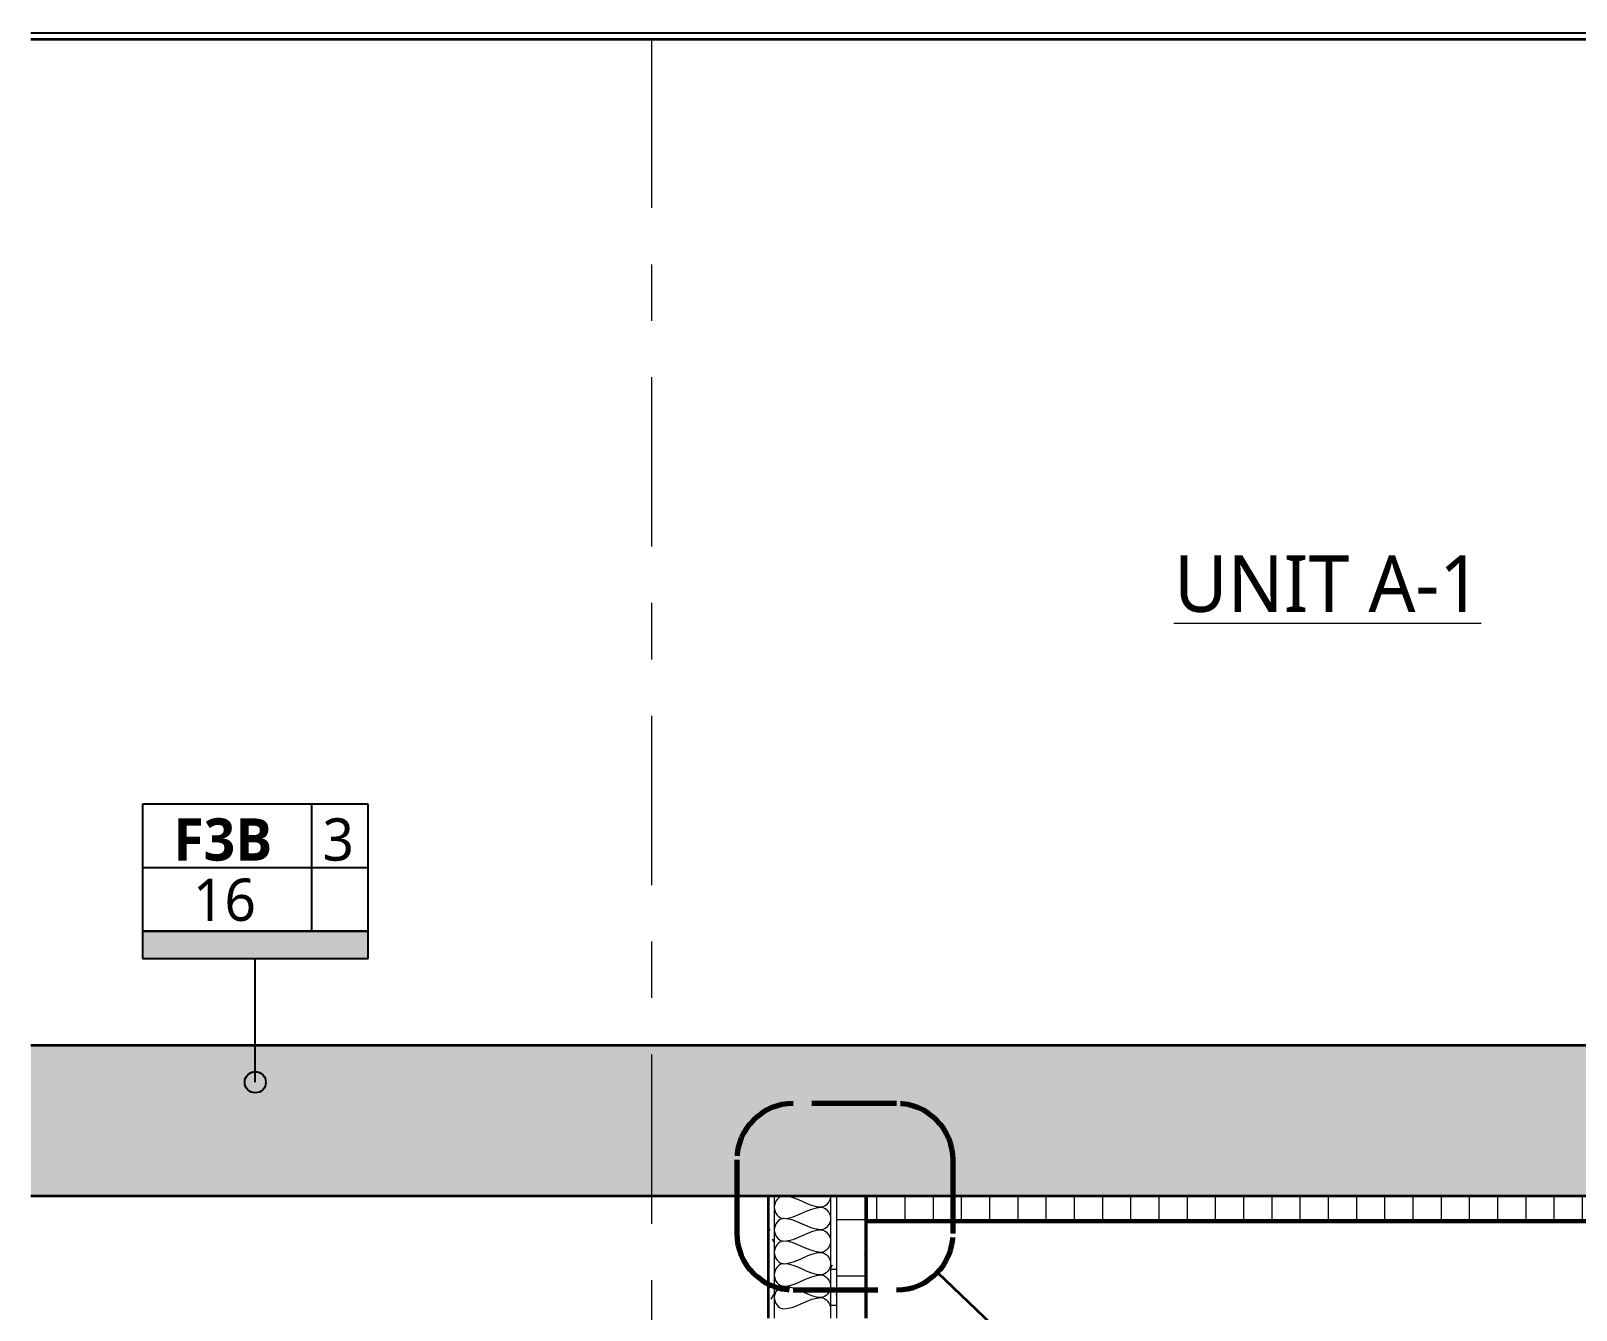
# Model space of a CAD drawing. Header units: inches. Extents: x 6 to 8416, y -388 to 6104.
# Drawn here: x 2720.9 to 2885.2, y 5320.9 to 5456.9 of the extents above; entities that cross this region are included whole.
import ezdxf

# ---------------------------------------------------------------- set-up
doc = ezdxf.new("R2010")
doc.units = ezdxf.units.IN
doc.header["$MEASUREMENT"] = 0
doc.linetypes.add('Center 3_8_', pattern=[36, 18, -6, 6, -6])
doc.linetypes.add('Dash Dot 3_16_', pattern=[15, 9, -3, 0, -3])
for name, color, linetype, lineweight in [('A-ANNO-SYMB', 150, 'Continuous', 13), ('A-CLNG', 13, 'Continuous', 25), ('A-CLNG-PATT', 13, 'Continuous', 35), ('A-DETL', 90, 'Continuous', 13), ('A-DETL-GENF', 92, 'Continuous', 13), ('A-FLOR', 192, 'Continuous', 18), ('A-FLOR-IDEN', 11, 'Continuous', 25), ('A-FLOR-MCUT', 51, 'Continuous', 25), ('A-ROOM-IDEN', 2, 'Continuous', 35), ('A-WALL', 113, 'Continuous', 25), ('A-WALL-PATT', 111, 'Continuous', 35), ('S-GRID', 1, 'Continuous', 13)]:
    doc.layers.add(name, color=color, linetype=linetype, lineweight=lineweight)
doc.styles.add('Open Sans_2', font='OpenSans-Regular.ttf', dxfattribs={"height": 6})
doc.styles.add('Open Sans_3', font='OpenSans-Regular.ttf', dxfattribs={"height": 4.5})
doc.styles.add('Open Sans_B', font='OpenSans-Bold.ttf', dxfattribs={"height": 4.5})
pattern_1 = [(0, (2876.843, 3038.5), (7.68, 1.92), [0.6336, -5.126, 0.6336, -5.126, -30.72]), (0, (2876.843, 3038.5), (7.68, 1.92), [-11.52, 0.6336, -10.886, 0.6336, -5.126, -13.44]), (0, (2876.843, 3038.5), (7.68, 1.92), [-28.8, 0.6336, -3.206, 0.6336, -8.966]), (120, (2879.723, 3039.46), (-5.5027688, 5.6910751), [0.6336, -5.126, 0.6336, -5.126, -30.72]), (120, (2879.723, 3039.46), (-5.5027688, 5.6910751), [-11.52, 0.6336, -10.886, 0.6336, -5.126, -13.44]), (120, (2879.723, 3039.46), (-5.5027688, 5.6910751), [-28.8, 0.6336, -3.206, 0.6336, -8.966]), (240, (2880.683, 3043.3), (-2.1772312, -7.6110751), [0.6336, -5.126, 0.6336, -5.126, -30.72]), (240, (2880.683, 3043.3), (-2.1772312, -7.6110751), [-11.52, 0.6336, -10.886, 0.6336, -5.126, -13.44]), (240, (2880.683, 3043.3), (-2.1772312, -7.6110751), [-28.8, 0.6336, -3.206, 0.6336, -8.966])]

# ---------------------------------------------------------------- blocks, each defined once
blk = doc.blocks.new('ASM TAG - Floor-AM - Assembly-1637575-WALL SECTION - GARAGE')
at = {"layer": 'A-FLOR-IDEN', "lineweight": 13}
blk.add_hatch(color=256, dxfattribs=at).paths.add_polyline_path([(-222.22, 5871.83), (-222.22, 5868.92), (-246.22, 5868.92), (-246.22, 5871.83)])
at = {"layer": 'A-FLOR-IDEN'}
for p, q in [((-228.22, 5885.33), (-246.22, 5885.33)), ((-246.22, 5885.33), (-246.22, 5878.58)), ((-246.22, 5885.33), (-246.22, 5871.83)), ((-222.22, 5885.33), (-246.22, 5885.33)), ((-222.22, 5885.33), (-228.22, 5885.33)), ((-228.22, 5871.83), (-228.22, 5885.33)), ((-222.22, 5878.58), (-222.22, 5885.33)), ((-222.22, 5871.83), (-222.22, 5885.33)), ((-246.22, 5878.58), (-246.22, 5871.83)), ((-246.22, 5878.58), (-222.22, 5878.58)), ((-222.22, 5871.83), (-222.22, 5878.58)), ((-222.22, 5871.83), (-246.22, 5871.83)), ((-246.22, 5871.83), (-246.22, 5868.92)), ((-246.22, 5871.83), (-228.22, 5871.83)), ((-246.22, 5871.83), (-222.22, 5871.83)), ((-228.22, 5871.83), (-222.22, 5871.83)), ((-222.22, 5868.92), (-222.22, 5871.83)), ((-246.22, 5868.92), (-222.22, 5868.92))]:
    blk.add_line(p, q, dxfattribs=at)
at = {"layer": 'A-FLOR-IDEN', "lineweight": 13}
for p, q in [((-228.22, 5878.58), (-228.22, 5885.33)), ((-228.22, 5885.33), (-228.22, 5878.58)), ((-246.22, 5878.58), (-228.22, 5878.58)), ((-228.22, 5878.58), (-246.22, 5878.58)), ((-228.22, 5871.83), (-228.22, 5878.58)), ((-228.22, 5878.58), (-222.22, 5878.58)), ((-222.22, 5878.58), (-228.22, 5878.58)), ((-228.22, 5878.58), (-228.22, 5871.83))]:
    blk.add_line(p, q, dxfattribs=at)

msp = doc.modelspace()

# ---------------------------------------------------------------- hatches: boundary and pattern name
at = {"layer": 'A-CLNG-PATT', "lineweight": 13}
h = msp.add_hatch(dxfattribs=at)
h.set_pattern_fill('FP_40', color=256, style=0, pattern_type=2)
h.set_pattern_definition([(0, (2876.843, 3038.5), (0, 3), []), (90, (2876.843, 3038.5), (-3, 2e-16), [])])
h.paths.add_polyline_path([(2809.72671903, 5330.4375), (3007.85171903, 5330.4375), (3007.85171903, 5332.9375), (2809.72671903, 5332.9375)])
h = msp.add_hatch(dxfattribs=at)
h.set_pattern_fill('FP_39', color=256, style=0, pattern_type=2)
h.set_pattern_definition(pattern_1)
h.paths.add_polyline_path([(2809.72671903, 5330.25), (3007.85171903, 5330.25), (3007.85171903, 5330.4375), (2809.72671903, 5330.4375)])
at = {"layer": 'A-DETL-GENF'}
h = msp.add_hatch(dxfattribs=at)
h.set_pattern_fill('FP_35', color=135, style=0, pattern_type=2)
h.set_pattern_definition([(50, (2876.843, 3038.5), (6.885997, -0.602097), [0.72, -7.92]), (355, (2876.843, 3038.5), (-1.331756, 7.220547), [0.576, -6.336]), (100.451, (2877.417, 3038.45), (5.553629, 6.618191), [0.61191, -6.731]), (46.184, (2876.843, 3040.42), (10.245642, -1.588925), [1.08, -11.88]), (96.636, (2877.697, 3040.288), (8.97244, 9.35152), [0.91786, -10.096]), (351.184, (2876.843, 3040.42), (8.9732, 9.35123), [0.864, -9.504]), (21, (2877.803, 3039.94), (5.730726, -3.865003), [0.72, -7.92]), (326, (2877.803, 3039.94), (2.33581, 6.96088), [0.576, -6.336]), (71.451, (2878.281, 3039.618), (8.065876, 3.095948), [0.61191, -6.731]), (37.5, (2876.843, 3038.5), (0.116866, 3.1954784), [0.06336, -6.196, 0.06336, -6.369, -6.36]), (37.5, (2876.843, 3038.5), (0.116866, 3.1954784), [-12.691, 0.06336, -6.297]), (7.5, (2876.843, 3038.5), (2.52543, 3.7860247), [0.06336, -3.604, 0.06336, -6.052, -2.424]), (7.5, (2876.843, 3038.5), (2.52543, 3.7860247), [-9.782, 0.06336, -2.361]), (327.5, (2874.703, 3038.5), (5.1243685, -0.2161763), [0.06336, -2.337, 0.06336, -7.425, -9.936]), (327.5, (2874.703, 3038.5), (5.1243685, -0.2161763), [-9.888, 0.06336, -9.873]), (317.5, (2873.743, 3038.5), (5.598326, 0.96141), [0.06336, -3.057, 0.06336, -4.909, -7.056]), (317.5, (2873.743, 3038.5), (5.598326, 0.96141), [-8.093, 0.06336, -6.993])])
h.paths.add_polyline_path([(2882.99821903, 5333), (3008.91421903, 5333), (3008.91421903, 5349), (2720.90221903, 5349), (2720.90221903, 5333)])
at = {"layer": 'A-FLOR-IDEN'}
h = msp.add_hatch(color=256, dxfattribs=at)
edge = h.paths.add_edge_path()
edge.add_arc((2744.75514259, 5345.08453631), 1.125, 0, 360)
at = {"layer": 'A-WALL-PATT', "lineweight": 13}
h = msp.add_hatch(dxfattribs=at)
h.set_pattern_fill('FP_39', color=256, style=0, pattern_type=2)
h.set_pattern_definition(pattern_1)
h.paths.add_polyline_path([(2799.91421903, 5221), (2799.91421903, 5302), (2799.28921903, 5302), (2799.28921903, 5221)])
h.paths.add_polyline_path([(2799.91421903, 5320), (2799.91421903, 5333), (2799.28921903, 5333), (2799.28921903, 5320)])
h = msp.add_hatch(dxfattribs=at)
h.set_pattern_fill('FP_39', color=256, style=0, pattern_type=2)
h.set_pattern_definition(pattern_1)
h.paths.add_polyline_path([(2806.53921903, 5221), (2806.53921903, 5302), (2805.91421903, 5302), (2805.91421903, 5221)])
h.paths.add_polyline_path([(2805.91421903, 5320), (2806.53921903, 5320), (2806.53921903, 5333), (2805.91421903, 5333)])
h = msp.add_hatch(dxfattribs=at)
h.set_pattern_fill('FP_36', color=256, style=0, pattern_type=2)
h.set_pattern_definition([(0, (2876.843, 3038.5), (0, 6), []), (90, (2876.843, 3038.5), (-6, 4e-16), [])])
h.paths.add_polyline_path([(2808.72671903, 5221), (2808.72671903, 5221.75), (2809.53921903, 5221.75), (2809.53921903, 5302), (2806.53921903, 5302), (2806.53921903, 5221)])
h.paths.add_polyline_path([(2806.53921903, 5320), (2809.53921903, 5320), (2809.53921903, 5333), (2806.53921903, 5333)])
h = msp.add_hatch(dxfattribs=at)
h.set_pattern_fill('FP_39', color=256, style=0, pattern_type=2)
h.set_pattern_definition(pattern_1)
h.paths.add_polyline_path([(2809.72671903, 5221.75), (2809.72671903, 5302), (2809.53921903, 5302), (2809.53921903, 5221.75)])
h.paths.add_polyline_path([(2809.53921903, 5320), (2809.72671903, 5320), (2809.72671903, 5333), (2809.53921903, 5333)])

# ---------------------------------------------------------------- linework, layer by layer
at = {"layer": 'A-ANNO-SYMB', "linetype": 'Dash Dot 3_16_', "lineweight": 70}
for p, q in [((2812.92847659, 5342.8309852), (2801.94677534, 5342.8309852)), ((2795.94677534, 5336.8309852), (2795.94677534, 5329.01343122)), ((2818.92847659, 5329.01343122), (2818.92847659, 5336.8309852)), ((2801.94677534, 5323.01343122), (2812.92847659, 5323.01343122))]:
    msp.add_line(p, q, dxfattribs=at)
at = {"layer": 'A-ANNO-SYMB', "lineweight": 35}
msp.add_line((2817.26848157, 5324.87044236), (2835.77192568, 5307.20696891), dxfattribs=at)
at = {"layer": 'A-ANNO-SYMB', "linetype": 'Dash Dot 3_16_', "lineweight": 70}
for centre, start, end in [((2801.94677534, 5336.8309852), 90, 180), ((2812.92847659, 5336.8309852), 0, 90), ((2801.94677534, 5329.01343122), 180, 270), ((2812.92847659, 5329.01343122), 270, 0)]:
    msp.add_arc(centre, 6, start, end, dxfattribs=at)
at = {"layer": 'A-CLNG', "lineweight": 35}
for p, q in [((2809.72671903, 5333), (2809.72671903, 5330.25)), ((2809.72671903, 5330.25), (3007.85171903, 5330.25))]:
    msp.add_line(p, q, dxfattribs=at)
at = {"layer": 'A-CLNG', "lineweight": 13}
for p, q in [((3007.85171903, 5332.9375), (2809.72671903, 5332.9375)), ((3007.85171903, 5330.4375), (2809.72671903, 5330.4375))]:
    msp.add_line(p, q, dxfattribs=at)
at = {"layer": 'A-DETL', "lineweight": 35}
for p, q in [((3003.41421903, 5349), (2720.90221903, 5349)), ((2720.90221903, 5333), (3008.91421903, 5333))]:
    msp.add_line(p, q, dxfattribs=at)
at = {"layer": 'A-DETL'}
for points in [[(2800.91421903, 5333), (2800.44281451, 5333), (2799.38562355, 5331.8), (2800.44281451, 5330.6), (2800.91421903, 5330.6)], [(2804.91421903, 5331.8), (2803.53985049, 5331.8), (2802.28858757, 5333), (2800.91421903, 5333)], [(2805.91421903, 5333), (2805.91421903, 5332.43431458), (2805.38562355, 5331.8), (2804.91421903, 5331.8)], [(2800.91421903, 5330.6), (2800.44281451, 5330.6), (2799.38562355, 5329.4), (2800.44281451, 5328.2), (2800.91421903, 5328.2)], [(2800.91421903, 5330.6), (2802.28858757, 5330.6), (2803.53985049, 5331.8), (2804.91421903, 5331.8)], [(2804.91421903, 5329.4), (2803.53985049, 5329.4), (2802.28858757, 5330.6), (2800.91421903, 5330.6)], [(2804.91421903, 5331.8), (2805.38562355, 5331.8), (2806.44281451, 5330.6), (2805.38562355, 5329.4), (2804.91421903, 5329.4)], [(2800.91421903, 5328.2), (2802.28858757, 5328.2), (2803.53985049, 5329.4), (2804.91421903, 5329.4)], [(2804.91421903, 5329.4), (2805.38562355, 5329.4), (2806.44281451, 5328.2), (2805.38562355, 5327), (2804.91421903, 5327)], [(2800.91421903, 5328.2), (2800.44281451, 5328.2), (2799.38562355, 5327), (2800.44281451, 5325.8), (2800.91421903, 5325.8)], [(2804.91421903, 5327), (2803.53985049, 5327), (2802.28858757, 5328.2), (2800.91421903, 5328.2)], [(2800.91421903, 5325.8), (2800.44281451, 5325.8), (2799.38562355, 5324.6), (2800.44281451, 5323.4), (2800.91421903, 5323.4)], [(2800.91421903, 5325.8), (2802.28858757, 5325.8), (2803.53985049, 5327), (2804.91421903, 5327)], [(2804.91421903, 5324.6), (2803.53985049, 5324.6), (2802.28858757, 5325.8), (2800.91421903, 5325.8)], [(2804.91421903, 5327), (2805.38562355, 5327), (2806.44281451, 5325.8), (2805.38562355, 5324.6), (2804.91421903, 5324.6)], [(2800.91421903, 5323.4), (2802.28858757, 5323.4), (2803.53985049, 5324.6), (2804.91421903, 5324.6)], [(2804.91421903, 5324.6), (2805.38562355, 5324.6), (2806.44281451, 5323.4), (2805.38562355, 5322.2), (2804.91421903, 5322.2)], [(2800.91421903, 5323.4), (2800.44281451, 5323.4), (2799.38562355, 5322.2), (2800.44281451, 5321), (2800.91421903, 5321)], [(2804.91421903, 5322.2), (2803.53985049, 5322.2), (2802.28858757, 5323.4), (2800.91421903, 5323.4)], [(2800.91421903, 5321), (2802.28858757, 5321), (2803.53985049, 5322.2), (2804.91421903, 5322.2)], [(2804.91421903, 5322.2), (2805.38562355, 5322.2), (2805.91421903, 5321.56568542), (2805.91421903, 5321)]]:
    msp.add_open_spline(points, degree=3, dxfattribs=at)
at = {"layer": 'A-FLOR', "lineweight": 35}
msp.add_line((2720.90221903, 5456), (3002.16421903, 5456), dxfattribs=at)
at = {"layer": 'A-FLOR-IDEN'}
msp.add_line((2744.75514259, 5345.08453631), (2744.75514259, 5358.25482687), dxfattribs=at)
msp.add_circle((2744.75514259, 5345.08453631), 1.125, dxfattribs=at)
at = {"layer": 'A-FLOR-MCUT'}
msp.add_line((3002.16421903, 5456.625), (2720.90221903, 5456.625), dxfattribs=at)
at = {"layer": 'A-WALL', "lineweight": 35}
for p, q in [((2799.28921903, 5333), (2799.28921903, 5320)), ((2809.72671903, 5320), (2809.72671903, 5330.25))]:
    msp.add_line(p, q, dxfattribs=at)
at = {"layer": 'A-WALL', "lineweight": 13}
for p, q in [((2799.91421903, 5333), (2799.91421903, 5320)), ((2805.91421903, 5333), (2805.91421903, 5320)), ((2806.53921903, 5333), (2806.53921903, 5320)), ((2809.53921903, 5333), (2809.53921903, 5320))]:
    msp.add_line(p, q, dxfattribs=at)
at = {"layer": 'S-GRID', "linetype": 'Center 3_8_'}
msp.add_line((2786.91421903, 4934.05025506), (2786.91421903, 6086.00577229), dxfattribs=at)

# ---------------------------------------------------------------- block references
at = {"layer": 'A-FLOR-IDEN'}
msp.add_blockref('ASM TAG - Floor-AM - Assembly-1637575-WALL SECTION - GARAGE', (2978.97499582, -510.66247992), dxfattribs=at)

# ---------------------------------------------------------------- texts
at = {"layer": 'A-FLOR-IDEN', "lineweight": 13, "char_height": 4.5, "attachment_point": 1}
for s, insert, width, style in [('F3B', (2736.05248514, 5373.15292742), 13.7865, 'Open Sans_B'), ('3', (2751.89297955, 5373.15292742), 4.3935, 'Open Sans_3'), ('16', (2738.12177648, 5366.74174747), 8.787, 'Open Sans_3')]:
    msp.add_mtext(s, dxfattribs=dict(at, insert=insert, width=width, style=style))
at = {"layer": 'A-ROOM-IDEN', "lineweight": 13, "insert": (2842.4148573, 5401.10104298), "char_height": 6, "width": 41.6625, "attachment_point": 1, "style": 'Open Sans_2'}
msp.add_mtext('\\LUNIT A-1', dxfattribs=at)

doc.saveas('drawing.dxf')
